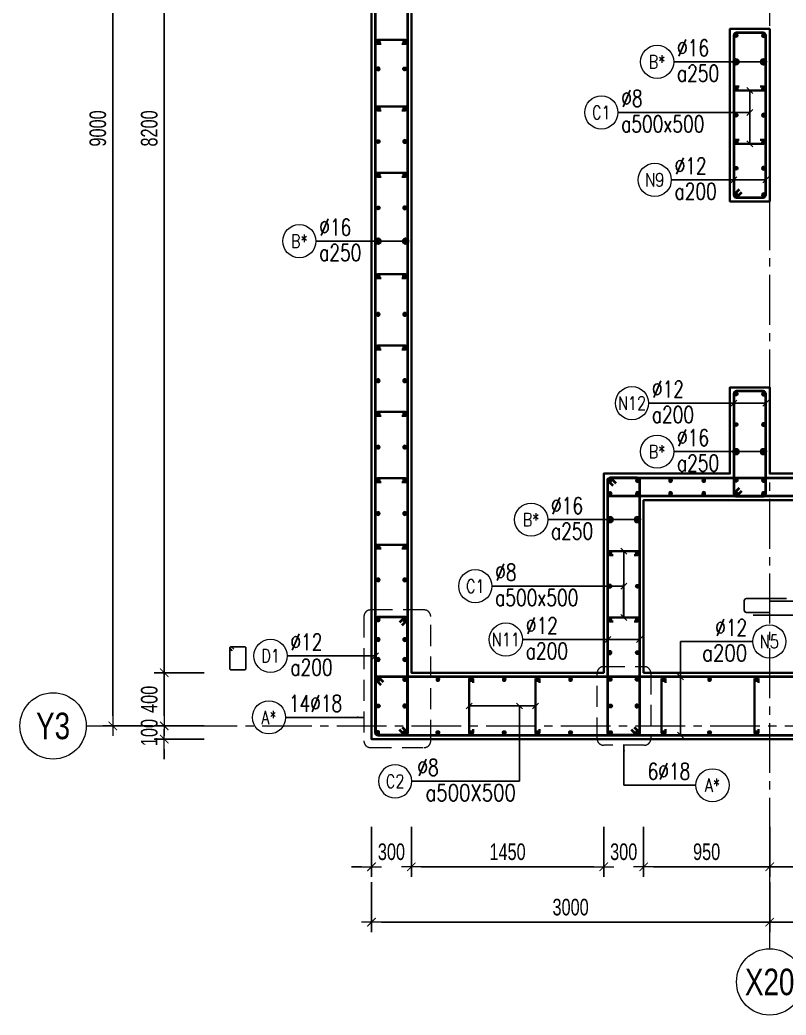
# Model space of a CAD drawing. Header units: millimetres. Extents: x 944027 to 981803, y -83026 to 82675.
# Drawn here: x 944222 to 949995, y 20521 to 28017 of the extents above; entities that cross this region are included whole.
import ezdxf
from ezdxf.enums import TextEntityAlignment as Align

# ---------------------------------------------------------------- set-up
doc = ezdxf.new("R2010")
doc.units = ezdxf.units.MM
doc.header["$MEASUREMENT"] = 0
for name, pattern in [('HIDDEN2', [4.7625, 3.175, -1.5875]), ('HT_Dim Grid$0$CENTER2', [1.125, 0.75, -0.125, 0.125, -0.125]), ('HT_Grid$0$CENTER2', [1.125, 0.75, -0.125, 0.125, -0.125])]:
    doc.linetypes.add(name, pattern=pattern)
doc.layers.get('0').update_dxf_attribs({"lineweight": 20})
doc.layers.get('Defpoints').update_dxf_attribs({"color": 151, "lineweight": 9})
for name, color, linetype, lineweight in [('HT_Dim Grid$0$NDC_S_AXIS', 5, 'HT_Dim Grid$0$CENTER2', 13), ('HT_Dim Grid$0$NDC_S_SYMBOL', 1, 'Continuous', 15), ('HT_Dim Grid$0$NDC_S_TEXT SYMBOL', 7, 'Continuous', 20), ('HT_Grid$0$NDC_S_AXIS', 5, 'HT_Grid$0$CENTER2', 13), ('KC-LEADER', 153, 'Continuous', 18), ('KC-THEP', 6, 'Continuous', 40), ('NDC_S_DIM', 1, 'Continuous', 15), ('NDC_S_HIDDEN', 8, 'HIDDEN2', 13), ('NDC_S_LEADER', 1, 'Continuous', 15), ('NDC_S_REBAR', 4, 'Continuous', 35), ('NDC_S_STIRRUP', 4, 'Continuous', 40), ('NDC_S_VN TEXT', 7, 'Continuous', 20), ('NDC_S_WALL', 6, 'Continuous', 35)]:
    doc.layers.add(name, color=color, linetype=linetype, lineweight=lineweight)
doc.layers.add('Leader', color=6, linetype='Continuous')
doc.layers.add('Ligature', color=1, linetype='Continuous')
doc.styles.add('HT_Dim Grid$0$NDC_ANNO', font='', dxfattribs={"width": 0.8})
doc.styles.add('NDC_ARIAL', font='arial.ttf', dxfattribs={"width": 0.85})
doc.styles.add('NDC_DIM', font='', dxfattribs={"width": 0.75})
doc.styles.add('NDC_EN TXT', font='romans.shx', dxfattribs={"width": 0.8})
doc.styles.get('HT_Dim Grid$0$NDC_ANNO').set_extended_font_data('Dotum')
doc.styles.get('NDC_DIM').set_extended_font_data('Dotum')
doc.dimstyles.new('NDC_1-50', dxfattribs={"dimscale": 50, "dimtxt": 2.5, "dimasz": 1, "dimexe": 1.5, "dimexo": 0, "dimgap": 0.8, "dimtad": 1, "dimdec": 0, "dimdsep": 46, "dimtxsty": 'NDC_ARIAL', "dimblk": 'DIMMARK', "dimcen": 49999.938995, "dimdle": 1.5, "dimclrd": 1, "dimclre": 1, "dimclrt": 3, "dimadec": 0, "dimazin": 0, "dimtfac": 1, "dimtdec": 0, "dimtix": 1, "dimtmove": 2, "dimatfit": 3, "dimfxl": 1, "dimarcsym": 0})
doc.dimstyles.new('NDC_dim_30', dxfattribs={"dimscale": 30, "dimtxt": 2.5, "dimasz": 1.5, "dimexe": 1.5, "dimexo": 2.5, "dimgap": 1, "dimtad": 1, "dimdec": 0, "dimzin": 0, "dimdsep": 46, "dimtxsty": 'NDC_DIM', "dimblk": 'DIMMARK', "dimcen": 0.09, "dimdle": 1.2, "dimclrd": 1, "dimclre": 1, "dimclrt": 3, "dimadec": 0, "dimazin": 0, "dimtfac": 1, "dimtdec": 0, "dimtix": 1, "dimtofl": 0, "dimtmove": 0, "dimatfit": 3, "dimfxl": 6, "dimfxlon": 1, "dimtolj": 1, "dimtzin": 0, "dimarcsym": 0})
doc.dimstyles.new('NDC_dim_50', dxfattribs={"dimscale": 50, "dimtxt": 2.5, "dimasz": 1.5, "dimexe": 1.5, "dimexo": 2.5, "dimgap": 1, "dimtad": 1, "dimdec": 0, "dimzin": 0, "dimdsep": 46, "dimtxsty": 'NDC_DIM', "dimblk": 'DIMMARK', "dimcen": 0.09, "dimdle": 1.2, "dimclrd": 1, "dimclre": 1, "dimclrt": 3, "dimadec": 0, "dimazin": 0, "dimtfac": 1, "dimtdec": 0, "dimtix": 1, "dimtofl": 0, "dimtmove": 0, "dimatfit": 3, "dimfxl": 6, "dimfxlon": 1, "dimtolj": 1, "dimtzin": 0, "dimarcsym": 0})

# ---------------------------------------------------------------- blocks, each defined once
blk = doc.blocks.new('THEP')
at = {"layer": 'KC-LEADER', "color": 6}
blk.add_circle((0, 0), 14, dxfattribs=at)
at = {"layer": 'KC-THEP'}
for p, q in [((-14, 0), (14, 0)), ((9.9, 9.9), (-9.9, -9.9)), ((-9.9, 9.9), (9.9, -9.9)), ((0, 14), (0, -14))]:
    blk.add_line(p, q, dxfattribs=at)
blk = doc.blocks.new('DIMMARK')
at = {"layer": 'NDC_S_DIM', "color": 1}
blk.add_line((-1.5, 0), (1, 0), dxfattribs=at)
at = {"layer": 'NDC_S_DIM', "color": 2, "const_width": 0.1}
blk.add_lwpolyline([(-0.424, -0.424), (0.424, 0.424)], dxfattribs=at)
blk = doc.blocks.new('*U13')
blk.add_circle((-2.5, 0), 2.5)
at = {"layer": 'NDC_S_VN TEXT', "color": 3, "style": 'NDC_EN TXT', "width": 0.75}
blk.add_attdef('DK1', (0.5, 0.85), '', height=2.5, dxfattribs=at)
at = {"layer": 'NDC_S_VN TEXT', "color": 7, "style": 'NDC_EN TXT', "width": 0.8}
blk.add_attdef('SH2', text='', height=2, dxfattribs=at).set_placement((-2.5, 0), align=Align.MIDDLE)
blk = doc.blocks.new('*U11')
blk.add_circle((-2.5, 0), 2.5)
at = {"layer": 'NDC_S_VN TEXT', "color": 3, "style": 'NDC_EN TXT', "width": 0.75}
for tag, p in [('DK1', (0.5, 0.85)), ('KC1', (0.5, -2.97))]:
    blk.add_attdef(tag, p, '', height=2.5, dxfattribs=at)
at = {"layer": 'NDC_S_VN TEXT', "color": 7, "style": 'NDC_EN TXT', "width": 0.8}
blk.add_attdef('SH2', text='', height=2, dxfattribs=at).set_placement((-2.5, 0), align=Align.MIDDLE)
blk = doc.blocks.new('*U223')
at = {"layer": 'KC-THEP', "rotation": 189.6685644363809}
blk.add_blockref('THEP', (-103.5, 0), dxfattribs=at)
at = {"layer": 'KC-THEP', "xscale": -1, "rotation": 170.331435563619}
blk.add_blockref('THEP', (103.5, 0), dxfattribs=at)
blk = doc.blocks.new('*U222')
at = {"layer": 'NDC_S_HIDDEN', "color": 0, "linetype": 'ByBlock', "lineweight": -2, "transparency": 16777216}
for p in [(0, 1200), (0, 1000), (0, 800), (0, 600), (0, 400), (0, 200), (0, 0)]:
    blk.add_blockref('*U223', p, dxfattribs=at)
blk = doc.blocks.new('*U12')
blk.add_circle((-2.5, 0), 2.5)
at = {"layer": 'NDC_S_VN TEXT', "color": 3, "style": 'NDC_EN TXT', "width": 0.75}
for tag, p in [('DK1', (0.5, 0.85)), ('KC1', (0.5, -2.97))]:
    blk.add_attdef(tag, p, '', height=2.5, dxfattribs=at)
at = {"layer": 'NDC_S_VN TEXT', "color": 7, "style": 'NDC_EN TXT', "width": 0.8}
blk.add_attdef('SH2', text='', height=2, dxfattribs=at).set_placement((-2.5, 0), align=Align.MIDDLE)
blk = doc.blocks.new('*U9')
blk.add_circle((2.5, 0), 2.5)
at = {"layer": 'NDC_S_VN TEXT', "color": 3, "style": 'NDC_EN TXT', "width": 0.75}
blk.add_attdef('DK2', text='', height=2.5, dxfattribs=at).set_placement((-0.85, 0.85), align=Align.RIGHT)
at = {"layer": 'NDC_S_VN TEXT', "color": 7, "style": 'NDC_EN TXT', "width": 0.8}
blk.add_attdef('SH3', text='', height=2, dxfattribs=at).set_placement((2.5, 0), align=Align.MIDDLE)
blk = doc.blocks.new('*D255')
at = {"layer": 'Defpoints', "color": 0, "transparency": 16777216}
for p in [(947171.5, 23520.5), (946871.5, 23020.5), (947171.5, 21638.2)]:
    blk.add_point(p, dxfattribs=at)
at = {"layer": 'NDC_S_DIM', "color": 1, "lineweight": -2, "transparency": 16777216}
for p, q in [((946871.5, 21938.2), (946871.5, 21563.2)), ((947171.5, 21938.2), (947171.5, 21563.2)), ((946796.5, 21638.2), (946721.5, 21638.2)), ((947246.5, 21638.2), (947321.5, 21638.2))]:
    blk.add_line(p, q, dxfattribs=at)
at = {"layer": 'NDC_S_DIM', "color": 1, "lineweight": -2, "transparency": 16777216, "xscale": 75, "yscale": 75, "zscale": 75}
blk.add_blockref('DIMMARK', (946871.5, 21638.2), dxfattribs=at)
at = {"layer": 'NDC_S_DIM', "color": 1, "lineweight": -2, "transparency": 16777216, "xscale": 75, "yscale": 75, "zscale": 75, "rotation": 180}
blk.add_blockref('DIMMARK', (947171.5, 21638.2), dxfattribs=at)
at = {"layer": 'NDC_S_DIM', "color": 3, "transparency": 16777216, "insert": (947021.5, 21750.8), "char_height": 125, "attachment_point": 5, "style": 'NDC_DIM'}
blk.add_mtext('\\A1;300', dxfattribs=at)
blk = doc.blocks.new('*D256')
at = {"layer": 'Defpoints', "color": 0, "ltscale": 200, "transparency": 16777216}
for p in [(947171.5, 23520.5), (948621.5, 23520.5), (948621.5, 21638.2)]:
    blk.add_point(p, dxfattribs=at)
at = {"layer": 'NDC_S_DIM', "color": 1, "lineweight": -2, "ltscale": 200, "transparency": 16777216}
for p, q in [((947171.5, 21938.2), (947171.5, 21563.2)), ((948621.5, 21938.2), (948621.5, 21563.2)), ((947246.5, 21638.2), (948546.5, 21638.2))]:
    blk.add_line(p, q, dxfattribs=at)
at = {"layer": 'NDC_S_DIM', "color": 1, "lineweight": -2, "ltscale": 200, "transparency": 16777216, "xscale": 75, "yscale": 75, "zscale": 75, "rotation": 180}
blk.add_blockref('DIMMARK', (947171.5, 21638.2), dxfattribs=at)
at = {"layer": 'NDC_S_DIM', "color": 1, "lineweight": -2, "ltscale": 200, "transparency": 16777216, "xscale": 75, "yscale": 75, "zscale": 75}
blk.add_blockref('DIMMARK', (948621.5, 21638.2), dxfattribs=at)
at = {"layer": 'NDC_S_DIM', "color": 3, "ltscale": 200, "transparency": 16777216, "insert": (947896.5, 21750.8), "char_height": 125, "attachment_point": 5, "style": 'NDC_DIM'}
blk.add_mtext('\\A1;1450', dxfattribs=at)
blk = doc.blocks.new('*D257')
at = {"layer": 'Defpoints', "color": 0, "ltscale": 200, "transparency": 16777216}
for p in [(948621.5, 23520.5), (948921.5, 23520.5), (948921.5, 21638.2)]:
    blk.add_point(p, dxfattribs=at)
at = {"layer": 'NDC_S_DIM', "color": 1, "lineweight": -2, "ltscale": 200, "transparency": 16777216}
for p, q in [((948621.5, 21938.2), (948621.5, 21563.2)), ((948921.5, 21938.2), (948921.5, 21563.2)), ((948546.5, 21638.2), (948471.5, 21638.2)), ((948996.5, 21638.2), (949071.5, 21638.2))]:
    blk.add_line(p, q, dxfattribs=at)
at = {"layer": 'NDC_S_DIM', "color": 1, "lineweight": -2, "ltscale": 200, "transparency": 16777216, "xscale": 75, "yscale": 75, "zscale": 75}
blk.add_blockref('DIMMARK', (948621.5, 21638.2), dxfattribs=at)
at = {"layer": 'NDC_S_DIM', "color": 1, "lineweight": -2, "ltscale": 200, "transparency": 16777216, "xscale": 75, "yscale": 75, "zscale": 75, "rotation": 180}
blk.add_blockref('DIMMARK', (948921.5, 21638.2), dxfattribs=at)
at = {"layer": 'NDC_S_DIM', "color": 3, "ltscale": 200, "transparency": 16777216, "insert": (948771.5, 21750.8), "char_height": 125, "attachment_point": 5, "style": 'NDC_DIM'}
blk.add_mtext('\\A1;300', dxfattribs=at)
blk = doc.blocks.new('*D258')
at = {"layer": 'Defpoints', "color": 0, "ltscale": 200, "transparency": 16777216}
for p in [(948921.5, 23520.5), (949871.5, 22478.7), (949871.5, 21638.2)]:
    blk.add_point(p, dxfattribs=at)
at = {"layer": 'NDC_S_DIM', "color": 1, "lineweight": -2, "ltscale": 200, "transparency": 16777216}
for p, q in [((948921.5, 21938.2), (948921.5, 21563.2)), ((949871.5, 21938.2), (949871.5, 21563.2)), ((948996.5, 21638.2), (949796.5, 21638.2))]:
    blk.add_line(p, q, dxfattribs=at)
at = {"layer": 'NDC_S_DIM', "color": 1, "lineweight": -2, "ltscale": 200, "transparency": 16777216, "xscale": 75, "yscale": 75, "zscale": 75, "rotation": 180}
blk.add_blockref('DIMMARK', (948921.5, 21638.2), dxfattribs=at)
at = {"layer": 'NDC_S_DIM', "color": 1, "lineweight": -2, "ltscale": 200, "transparency": 16777216, "xscale": 75, "yscale": 75, "zscale": 75}
blk.add_blockref('DIMMARK', (949871.5, 21638.2), dxfattribs=at)
at = {"layer": 'NDC_S_DIM', "color": 3, "ltscale": 200, "transparency": 16777216, "insert": (949396.5, 21750.8), "char_height": 125, "attachment_point": 5, "style": 'NDC_DIM'}
blk.add_mtext('\\A1;950', dxfattribs=at)
blk = doc.blocks.new('*D261')
at = {"layer": 'Defpoints', "color": 0, "ltscale": 200, "transparency": 16777216}
for p in [(946871.5, 22761.1), (949871.5, 22478.7), (949871.5, 21221.1)]:
    blk.add_point(p, dxfattribs=at)
at = {"layer": 'NDC_S_DIM', "color": 1, "lineweight": -2, "ltscale": 200, "transparency": 16777216}
for p, q in [((946871.5, 21521.1), (946871.5, 21146.1)), ((949871.5, 21521.1), (949871.5, 21146.1)), ((946946.5, 21221.1), (949796.5, 21221.1))]:
    blk.add_line(p, q, dxfattribs=at)
at = {"layer": 'NDC_S_DIM', "color": 1, "lineweight": -2, "ltscale": 200, "transparency": 16777216, "xscale": 75, "yscale": 75, "zscale": 75, "rotation": 180}
blk.add_blockref('DIMMARK', (946871.5, 21221.1), dxfattribs=at)
at = {"layer": 'NDC_S_DIM', "color": 1, "lineweight": -2, "ltscale": 200, "transparency": 16777216, "xscale": 75, "yscale": 75, "zscale": 75}
blk.add_blockref('DIMMARK', (949871.5, 21221.1), dxfattribs=at)
at = {"layer": 'NDC_S_DIM', "color": 3, "ltscale": 200, "transparency": 16777216, "insert": (948371.5, 21333.7), "char_height": 125, "attachment_point": 5, "style": 'NDC_DIM'}
blk.add_mtext('\\A1;3000', dxfattribs=at)
blk = doc.blocks.new('*D248')
at = {"layer": 'Defpoints', "color": 0, "ltscale": 200, "transparency": 16777216}
for p in [(945309.7, 23099.3), (948179.2, 23099.3), (948179.2, 22699.3)]:
    blk.add_point(p, dxfattribs=at)
at = {"layer": 'NDC_S_DIM', "color": 1, "lineweight": -2, "ltscale": 200, "transparency": 16777216}
for p, q in [((945609.7, 23099.3), (945234.7, 23099.3)), ((945309.7, 22774.3), (945309.7, 23024.3)), ((945609.7, 22699.3), (945234.7, 22699.3))]:
    blk.add_line(p, q, dxfattribs=at)
at = {"layer": 'NDC_S_DIM', "color": 1, "lineweight": -2, "ltscale": 200, "transparency": 16777216, "xscale": 75, "yscale": 75, "zscale": 75}
for p, rotation in [((945309.7, 23099.3), 90), ((945309.7, 22699.3), 270)]:
    blk.add_blockref('DIMMARK', p, dxfattribs=dict(at, rotation=rotation))
at = {"layer": 'NDC_S_DIM', "color": 3, "ltscale": 200, "transparency": 16777216, "insert": (945197.1, 22899.3), "char_height": 125, "attachment_point": 5, "rotation": 90, "style": 'NDC_DIM'}
blk.add_mtext('\\A1;400', dxfattribs=at)
blk = doc.blocks.new('*D249')
at = {"layer": 'Defpoints', "color": 0, "ltscale": 200, "transparency": 16777216}
for p in [(945309.7, 31299.3), (946871.5, 31299.3), (946871.5, 23099.3)]:
    blk.add_point(p, dxfattribs=at)
at = {"layer": 'NDC_S_DIM', "color": 1, "lineweight": -2, "ltscale": 200, "transparency": 16777216}
for p, q in [((945609.7, 31299.3), (945234.7, 31299.3)), ((945309.7, 23174.3), (945309.7, 31224.3)), ((945609.7, 23099.3), (945234.7, 23099.3))]:
    blk.add_line(p, q, dxfattribs=at)
at = {"layer": 'NDC_S_DIM', "color": 1, "lineweight": -2, "ltscale": 200, "transparency": 16777216, "xscale": 75, "yscale": 75, "zscale": 75}
for p, rotation in [((945309.7, 31299.3), 90), ((945309.7, 23099.3), 270)]:
    blk.add_blockref('DIMMARK', p, dxfattribs=dict(at, rotation=rotation))
at = {"layer": 'NDC_S_DIM', "color": 3, "ltscale": 200, "transparency": 16777216, "insert": (945197.1, 27199.3), "char_height": 125, "attachment_point": 5, "rotation": 90, "style": 'NDC_DIM'}
blk.add_mtext('\\A1;8200', dxfattribs=at)
blk = doc.blocks.new('*D251')
at = {"layer": 'Defpoints', "color": 0, "ltscale": 200, "transparency": 16777216}
for p in [(944922.1, 31699.3), (946871.5, 31699.3), (946871.5, 22699.3)]:
    blk.add_point(p, dxfattribs=at)
at = {"layer": 'NDC_S_DIM', "color": 1, "lineweight": -2, "ltscale": 200, "transparency": 16777216}
for p, q in [((945222.1, 31699.3), (944847.1, 31699.3)), ((944922.1, 22774.3), (944922.1, 31624.3)), ((945222.1, 22699.3), (944847.1, 22699.3))]:
    blk.add_line(p, q, dxfattribs=at)
at = {"layer": 'NDC_S_DIM', "color": 1, "lineweight": -2, "ltscale": 200, "transparency": 16777216, "xscale": 75, "yscale": 75, "zscale": 75}
for p, rotation in [((944922.1, 31699.3), 90), ((944922.1, 22699.3), 270)]:
    blk.add_blockref('DIMMARK', p, dxfattribs=dict(at, rotation=rotation))
at = {"layer": 'NDC_S_DIM', "color": 3, "ltscale": 200, "transparency": 16777216, "insert": (944809.5, 27199.3), "char_height": 125, "attachment_point": 5, "rotation": 90, "style": 'NDC_DIM'}
blk.add_mtext('\\A1;9000', dxfattribs=at)
blk = doc.blocks.new('*U21')
at = {"layer": 'HT_Dim Grid$0$NDC_S_SYMBOL'}
blk.add_line((0, 5), (0, 9), dxfattribs=at)
blk.add_circle((0, 0), 5, dxfattribs=at)
at = {"layer": 'HT_Dim Grid$0$NDC_S_TEXT SYMBOL', "color": 7, "style": 'HT_Dim Grid$0$NDC_ANNO', "width": 0.8}
blk.add_attdef('GRID', text='', height=4, dxfattribs=at).set_placement((0, 0), align=Align.MIDDLE)
blk = doc.blocks.new('*U22')
at = {"layer": 'HT_Dim Grid$0$NDC_S_SYMBOL'}
blk.add_line((5, 0), (9, 0), dxfattribs=at)
blk.add_circle((0, 0), 5, dxfattribs=at)
at = {"layer": 'HT_Dim Grid$0$NDC_S_TEXT SYMBOL', "color": 7, "style": 'HT_Dim Grid$0$NDC_ANNO', "width": 0.8}
blk.add_attdef('GRID', text='', height=4, rotation=270, dxfattribs=at).set_placement((0, 0), align=Align.MIDDLE)
blk = doc.blocks.new('*D236')
at = {"layer": 'Defpoints', "color": 0, "ltscale": 200, "transparency": 16777216}
for p in [(948179.2, 22699.3), (945309.7, 22599.3), (946871.5, 22599.3)]:
    blk.add_point(p, dxfattribs=at)
at = {"layer": 'NDC_S_DIM', "color": 1, "lineweight": -2, "ltscale": 200, "transparency": 16777216}
for p, q in [((945309.7, 22774.3), (945309.7, 22849.3)), ((945609.7, 22699.3), (945234.7, 22699.3)), ((945609.7, 22599.3), (945234.7, 22599.3)), ((945309.7, 22524.3), (945309.7, 22449.3))]:
    blk.add_line(p, q, dxfattribs=at)
at = {"layer": 'NDC_S_DIM', "color": 1, "lineweight": -2, "ltscale": 200, "transparency": 16777216, "xscale": 75, "yscale": 75, "zscale": 75}
for p, rotation in [((945309.7, 22699.3), 270), ((945309.7, 22599.3), 90)]:
    blk.add_blockref('DIMMARK', p, dxfattribs=dict(at, rotation=rotation))
at = {"layer": 'NDC_S_DIM', "color": 3, "ltscale": 200, "transparency": 16777216, "insert": (945197.1, 22649.3), "char_height": 125, "attachment_point": 5, "rotation": 90, "style": 'NDC_DIM'}
blk.add_mtext('\\A1;100', dxfattribs=at)
blk = doc.blocks.new('*D240')
at = {"layer": 'Defpoints', "color": 0, "ltscale": 200, "transparency": 16777216}
for p in [(952571.5, 23099.3), (949871.5, 22478.7), (952571.5, 21638.2)]:
    blk.add_point(p, dxfattribs=at)
at = {"layer": 'NDC_S_DIM', "color": 1, "lineweight": -2, "ltscale": 200, "transparency": 16777216}
for p, q in [((949871.5, 21938.2), (949871.5, 21563.2)), ((952571.5, 21938.2), (952571.5, 21563.2)), ((949946.5, 21638.2), (952496.5, 21638.2))]:
    blk.add_line(p, q, dxfattribs=at)
at = {"layer": 'NDC_S_DIM', "color": 1, "lineweight": -2, "ltscale": 200, "transparency": 16777216, "xscale": 75, "yscale": 75, "zscale": 75, "rotation": 180}
blk.add_blockref('DIMMARK', (949871.5, 21638.2), dxfattribs=at)
at = {"layer": 'NDC_S_DIM', "color": 1, "lineweight": -2, "ltscale": 200, "transparency": 16777216, "xscale": 75, "yscale": 75, "zscale": 75}
blk.add_blockref('DIMMARK', (952571.5, 21638.2), dxfattribs=at)
at = {"layer": 'NDC_S_DIM', "color": 3, "ltscale": 200, "transparency": 16777216, "insert": (951221.5, 21750.8), "char_height": 125, "attachment_point": 5, "style": 'NDC_DIM'}
blk.add_mtext('\\A1;2700', dxfattribs=at)
blk = doc.blocks.new('*D241')
at = {"layer": 'Defpoints', "color": 0, "ltscale": 200, "transparency": 16777216}
for p in [(958671.5, 22978.2), (949871.5, 22478.7), (958671.5, 21221.1)]:
    blk.add_point(p, dxfattribs=at)
at = {"layer": 'NDC_S_DIM', "color": 1, "lineweight": -2, "ltscale": 200, "transparency": 16777216}
for p, q in [((949871.5, 21521.1), (949871.5, 21146.1)), ((958671.5, 21521.1), (958671.5, 21146.1)), ((949946.5, 21221.1), (958596.5, 21221.1))]:
    blk.add_line(p, q, dxfattribs=at)
at = {"layer": 'NDC_S_DIM', "color": 1, "lineweight": -2, "ltscale": 200, "transparency": 16777216, "xscale": 75, "yscale": 75, "zscale": 75, "rotation": 180}
blk.add_blockref('DIMMARK', (949871.5, 21221.1), dxfattribs=at)
at = {"layer": 'NDC_S_DIM', "color": 1, "lineweight": -2, "ltscale": 200, "transparency": 16777216, "xscale": 75, "yscale": 75, "zscale": 75}
blk.add_blockref('DIMMARK', (958671.5, 21221.1), dxfattribs=at)
at = {"layer": 'NDC_S_DIM', "color": 3, "ltscale": 200, "transparency": 16777216, "insert": (954271.5, 21333.7), "char_height": 125, "attachment_point": 5, "style": 'NDC_DIM'}
blk.add_mtext('\\A1;8800', dxfattribs=at)
blk = doc.blocks.new('*U10')
blk.add_circle((2.5, 0), 2.5)
at = {"layer": 'NDC_S_VN TEXT', "color": 3, "style": 'NDC_EN TXT'}
for tag, width, p in [('DK2', 0.75, (-0.85, 0.85)), ('KC2', 0.8, (-0.85, -2.97))]:
    blk.add_attdef(tag, text='', height=2.5, dxfattribs=dict(at, width=width)).set_placement(p, align=Align.RIGHT)
at = {"layer": 'NDC_S_VN TEXT', "color": 7, "style": 'NDC_EN TXT', "width": 0.8}
blk.add_attdef('SH3', text='', height=2, dxfattribs=at).set_placement((2.5, 0), align=Align.MIDDLE)
blk = doc.blocks.new('A$C72321851')
at = {"layer": 'Ligature'}
for points in [[(-60.9, -129.3), (-60.9, 170.9, -0.414214), (-43.3, 188.5), (25.8, 188.5, -0.414214), (43.4, 170.9), (43.4, -4.3)], [(-39.7, -4.3), (-39.7, -179.5, 0.414214), (-22.1, -197.1), (47, -197.1, 0.414214), (64.6, -179.5), (64.6, 120.7)]]:
    blk.add_lwpolyline(points, format="xyb", dxfattribs=at)

msp = doc.modelspace()

# ---------------------------------------------------------------- linework, layer by layer
at = {"layer": 'HT_Grid$0$NDC_S_AXIS', "ltscale": 500}
for p, q in [((949871.5, 21221.1), (949871.5, 33376.2)), ((944922.1, 22699.3), (960215.5, 22699.3))]:
    msp.add_line(p, q, dxfattribs=at)
at = {"layer": 'Ligature'}
msp.add_lwpolyline([(945822.6, 23265.4), (945806.7, 23281.3, -0.668179), (945812.4, 23295.3), (945917.1, 23295.3, -0.414214), (945925.2, 23287.1), (945925.2, 23130, -0.414214), (945917.1, 23121.8), (945812.4, 23121.8, -0.414214), (945804.3, 23130), (945804.3, 23287.1, -0.668179), (945818.2, 23292.9), (945834.2, 23276.9)], format="xyb", dxfattribs=at)
at = {"layer": 'NDC_S_HIDDEN', "ltscale": 50}
for points in [[(946864.1, 22536.2), (947267.7, 22536.2, 0.414214), (947317.7, 22586.2), (947317.7, 23522.7, 0.414214), (947267.7, 23572.7), (946864.1, 23572.7, 0.414214), (946814.1, 23522.7), (946814.1, 22586.2, 0.414214)], [(948620.8, 23145.6), (948926.6, 23145.6, -0.414214), (948976.6, 23095.6), (948976.6, 22603.7, -0.414214), (948926.6, 22553.7), (948620.8, 22553.7, -0.414214), (948570.8, 22603.7), (948570.8, 23095.6, -0.414214)]]:
    msp.add_lwpolyline(points, format="xyb", close=True, dxfattribs=at)
at = {"layer": 'NDC_S_REBAR'}
for points in [[(946943, 27835.6), (946918, 27835.6, -1), (946918, 27865.6), (947125.1, 27865.6, -1), (947125.1, 27835.6), (947100.1, 27835.6)], [(949799.4, 27514.3), (949824.4, 27514.3, -1), (949824.4, 27484.3), (949617.4, 27484.3, -1), (949617.4, 27514.3), (949642.4, 27514.3)], [(946943, 27335.6), (946918, 27335.6, -1), (946918, 27365.6), (947125.1, 27365.6, -1), (947125.1, 27335.6), (947100.1, 27335.6)], [(949799.4, 27114.3), (949824.4, 27114.3, -1), (949824.4, 27084.3), (949617.4, 27084.3, -1), (949617.4, 27114.3), (949642.4, 27114.3)], [(946943, 26835.6), (946918, 26835.6, -1), (946918, 26865.6), (947125.1, 26865.6, -1), (947125.1, 26835.6), (947100.1, 26835.6)], [(946943, 26071.2), (946918, 26071.2, -1), (946918, 26101.2), (947125.1, 26101.2, -1), (947125.1, 26071.2), (947100.1, 26071.2)], [(946943, 25534.3), (946918, 25534.3, -1), (946918, 25564.3), (947125, 25564.3, -1), (947125, 25534.3), (947100, 25534.3)], [(946943, 25034.3), (946918, 25034.3, -1), (946918, 25064.3), (947125, 25064.3, -1), (947125, 25034.3), (947100, 25034.3)], [(946943, 24534.3), (946918, 24534.3, -1), (946918, 24564.3), (947125, 24564.3, -1), (947125, 24534.3), (947100, 24534.3)], [(946943, 24034.3), (946918, 24034.3, -1), (946918, 24064.3), (947125, 24064.3, -1), (947125, 24034.3), (947100, 24034.3)], [(948693.1, 23986.2), (948668.1, 23986.2, -1), (948668.1, 24016.2), (948875.1, 24016.2, -1), (948875.1, 23986.2), (948850.1, 23986.2)], [(948693.1, 23486.2), (948668.1, 23486.2, -1), (948668.1, 23516.2), (948875.1, 23516.2, -1), (948875.1, 23486.2), (948850.1, 23486.2)], [(947636.5, 23024.3), (947636.5, 23049.3, 1), (947606.5, 23049.3), (947606.5, 22649.3, 1), (947636.5, 22649.3), (947636.5, 22674.3)], [(948136.5, 23024.3), (948136.5, 23049.3, 1), (948106.5, 23049.3), (948106.5, 22649.3, 1), (948136.5, 22649.3), (948136.5, 22674.3)], [(949086.5, 23024.3), (949086.5, 23049.3, 1), (949056.5, 23049.3), (949056.5, 22649.3, 1), (949086.5, 22649.3), (949086.5, 22674.3)], [(949786.6, 23024.3), (949786.6, 23049.3, 1), (949756.6, 23049.3), (949756.6, 22649.3, 1), (949786.6, 22649.3), (949786.6, 22674.3)]]:
    msp.add_lwpolyline(points, format="xyb", dxfattribs=at)
at = {"layer": 'NDC_S_STIRRUP'}
for points in [[(947101.5, 22689.3), (947141.5, 22649.3, -0.414214), (947121.5, 22629.3), (946921.5, 22629.3, -0.414214), (946901.5, 22649.3), (946901.5, 31749.3, -0.414214), (946921.5, 31769.3), (947121.5, 31769.3, -0.414214), (947141.5, 31749.3), (947141.5, 22649.3, -0.414214), (947121.5, 22629.3), (947081.5, 22669.3)], [(949641.5, 26739.3), (949601.5, 26699.3, 0.414214), (949621.5, 26679.3), (949821.5, 26679.3, 0.414214), (949841.5, 26699.3), (949841.5, 27899.3, 0.414214), (949821.5, 27919.3), (949621.5, 27919.3, 0.414214), (949601.5, 27899.3), (949601.5, 26699.3, 0.414214), (949621.5, 26679.3), (949661.5, 26719.3)], [(949641.5, 24489.3), (949601.5, 24449.3, 0.414214), (949621.5, 24429.3), (949821.5, 24429.3, 0.414214), (949841.5, 24449.3), (949841.5, 25199.3, 0.414214), (949821.5, 25219.3), (949621.5, 25219.3, 0.414214), (949601.5, 25199.3), (949601.5, 24449.3, 0.414214), (949621.5, 24429.3), (949661.5, 24469.3)], [(948851.5, 22689.3), (948891.5, 22649.3, -0.414214), (948871.5, 22629.3), (948671.5, 22629.3, -0.414214), (948651.5, 22649.3), (948651.5, 24549.3, -0.414214), (948671.5, 24569.3), (948871.5, 24569.3, -0.414214), (948891.5, 24549.3), (948891.5, 22649.3, -0.414214), (948871.5, 22629.3), (948831.5, 22669.3)], [(948691.5, 24508.4), (948651.5, 24548.4, -0.414214), (948671.5, 24568.4), (952821.5, 24568.4, -0.414214), (952841.5, 24548.4), (952841.5, 24449.3, -0.414214), (952821.5, 24429.3), (948671.5, 24429.3, -0.414214), (948651.5, 24449.3), (948651.5, 24548.4, -0.414214), (948671.5, 24568.4), (948711.5, 24528.4)], [(947101.6, 23459.3), (947141.6, 23499.3, 0.414214), (947121.6, 23519.3), (946921.6, 23519.3, 0.414214), (946901.6, 23499.3), (946901.5, 22649.3, 0.414214), (946921.5, 22629.3), (947121.5, 22629.3, 0.414214), (947141.5, 22649.3), (947141.6, 23499.3, 0.414214), (947121.6, 23519.3), (947081.6, 23479.3)], [(946961.5, 23029.4), (946921.5, 23069.4, 0.414214), (946901.5, 23049.4), (946901.5, 22649.4, 0.414214), (946921.5, 22629.4), (951551.5, 22629.3, 0.414214), (951571.5, 22649.3), (951571.5, 23049.3, 0.414214), (951551.5, 23069.3), (946921.5, 23069.4, 0.414214), (946901.5, 23049.4), (946941.5, 23009.4)]]:
    msp.add_lwpolyline(points, format="xyb", dxfattribs=at)
at = {"layer": 'NDC_S_WALL', "ltscale": 10}
for points in [[(946871.5, 31799.3), (946871.5, 22599.3), (951601.5, 22599.3), (951601.5, 23099.3), (948921.5, 23099.3), (948921.5, 24399.3), (952571.5, 24399.3), (952571.5, 23099.3), (952401.5, 23099.3), (952401.5, 22599.3), (958671.5, 22599.3)], [(952571.5, 29999.3), (952571.5, 24599.3), (949871.5, 24599.3), (949871.5, 25249.3), (949571.5, 25249.3), (949571.5, 24599.3), (948621.5, 24599.3), (948621.5, 23099.3), (947171.5, 23099.3), (947171.5, 29999.3)]]:
    msp.add_lwpolyline(points, dxfattribs=at)
msp.add_lwpolyline([(949871.5, 27949.3), (949571.5, 27949.3), (949571.5, 26649.3), (949871.5, 26649.3)], close=True, dxfattribs=at)

# ---------------------------------------------------------------- block references
at = {"layer": 'HT_Dim Grid$0$NDC_S_AXIS'}
ref = msp.add_blockref('*U22', (944472.1, 22699.3), dxfattribs=dict(at, xscale=50, yscale=50, zscale=150))
ref.add_attrib('GRID', 'Y3', dxfattribs={"layer": 'HT_Dim Grid$0$NDC_S_TEXT SYMBOL', "color": 7, "height": 200, "style": 'HT_Dim Grid$0$NDC_ANNO', "width": 0.8}).set_placement((944472.1, 22699.3), align=Align.MIDDLE)
at = {"layer": 'HT_Dim Grid$0$NDC_S_AXIS', "xscale": 50, "yscale": 50, "zscale": 50}
msp.add_blockref('*U21', (949871.5, 20771.1), dxfattribs=at).add_auto_attribs({'GRID': 'X20'})
at = {"layer": 'KC-THEP'}
for p, rotation in [((946921.5, 27850.6), 189.6685644363809), ((947121.5, 27647.8), 189.6685644363809), ((946921.5, 27350.6), 189.6685644363809), ((946921.5, 27100.6), 189.6685644363809), ((946921.5, 26850.6), 189.6685644363809), ((946921.5, 26600.6), 189.6685644363809), ((946921.5, 26350.6), 189.6685644363809), ((947121.5, 26086.5), 189.6685644363809), ((949617.4, 25199.3), 189.6685644363809), ((949617.4, 24969.2), 189.6685644363809), ((949617.4, 24763.5), 189.6685644363809), ((948668, 24547.5), 189.6685644363809), ((949617.4, 24548.9), 189.6685644363809), ((948668, 24450), 189.6685644363809), ((949617.4, 24449.3), 189.6685644363809), ((948875, 24251.2), 9.66856443638095), ((948875, 24001.2), 9.66856443638095), ((948875, 23751.2), 9.66856443638095), ((948875, 23501.2), 9.66856443638095), ((948875, 23251.2), 9.66856443638095), ((948668.7, 23049.3), 189.6685644363809), ((948872.3, 23050), 189.6685644363809), ((946921.5, 22849.3), 9.668564436380946), ((946921.5, 22849.3), 9.668564436380946), ((948672.2, 22849.3), 189.6685644363809), ((947121.5, 22649.3), 189.6685644363809), ((947121.5, 22649.3), 189.6685644363809), ((947371.5, 22649.3), 189.6685644363809), ((947371.5, 22649.3), 189.6685644363809), ((947621.5, 22649.3), 189.6685644363809), ((947621.5, 22649.3), 189.6685644363809), ((947871.5, 22649.3), 189.6685644363809), ((947871.5, 22649.3), 189.6685644363809), ((948121.5, 22649.3), 189.6685644363809), ((948121.5, 22649.3), 189.6685644363809), ((948371.5, 22649.3), 189.6685644363809), ((948371.5, 22649.3), 189.6685644363809), ((948672.2, 22649.3), 189.6685644363809), ((948875.8, 22650), 189.6685644363809), ((949071.5, 22649.3), 189.6685644363809), ((949418.8, 22649.3), 189.6685644363809), ((949771.6, 22649.3), 189.6685644363809)]:
    msp.add_blockref('THEP', p, dxfattribs=dict(at, rotation=rotation))
at = {"layer": 'KC-THEP', "xscale": -1}
for p, rotation in [((947121.5, 27850.9), 350.3314355636191), ((946921.5, 27647.5), 350.3314355636191), ((947121.5, 27350.9), 350.3314355636191), ((947121.5, 27100.9), 350.3314355636191), ((947121.5, 26850.9), 350.3314355636191), ((947121.5, 26600.9), 350.3314355636191), ((947121.5, 26350.9), 350.3314355636191), ((946921.5, 26086.2), 350.3314355636191), ((946921.5, 25799.3), 350.3314355636191), ((947121.5, 25799.3), 350.3314355636191), ((946921.5, 25549.3), 350.3314355636191), ((947121.5, 25549.3), 350.3314355636191), ((946921.5, 25299.3), 350.3314355636191), ((947121.5, 25299.3), 350.3314355636191), ((949824.4, 25199.3), 170.331435563619), ((946921.5, 25049.3), 350.3314355636191), ((947121.5, 25049.3), 350.3314355636191), ((949824.4, 24969.2), 170.331435563619), ((946921.5, 24799.3), 350.3314355636191), ((947121.5, 24799.3), 350.3314355636191), ((949824.4, 24763.5), 170.331435563619), ((946921.5, 24549.3), 350.3314355636191), ((947121.5, 24549.3), 350.3314355636191), ((948875, 24547.5), 170.331435563619), ((949125, 24547.5), 170.331435563619), ((949375, 24547.5), 170.331435563619), ((949824.4, 24548.9), 170.331435563619), ((948875, 24450), 170.331435563619), ((949125, 24450), 170.331435563619), ((949375, 24450), 170.331435563619), ((949824.4, 24449.3), 170.331435563619), ((946921.5, 24299.3), 350.3314355636191), ((947121.5, 24299.3), 350.3314355636191), ((948668, 24251.2), 350.3314355636191), ((946921.5, 24049.3), 350.3314355636191), ((947121.5, 24049.3), 350.3314355636191), ((948668, 24001.2), 350.3314355636191), ((946921.5, 23799.3), 350.3314355636191), ((947121.5, 23799.3), 350.3314355636191), ((948668, 23751.2), 350.3314355636191), ((946921.5, 23499.3), 350.3314355636191), ((947121.5, 23499.3), 350.3314355636191), ((948668, 23501.2), 350.3314355636191), ((946921.5, 23349.3), 350.3314355636191), ((947121.5, 23349.3), 350.3314355636191), ((948668, 23251.2), 350.3314355636191), ((946921.5, 23199.3), 350.3314355636191), ((947121.5, 23199.3), 350.3314355636191), ((946921.5, 23049.3), 350.3314355636191), ((946921.5, 23049.3), 350.3314355636191), ((947121.5, 23049.3), 350.3314355636191), ((947121.5, 23049.3), 350.3314355636191), ((947371.5, 23049.3), 350.3314355636191), ((947371.5, 23049.3), 350.3314355636191), ((947621.5, 23049.3), 350.3314355636191), ((947621.5, 23049.3), 350.3314355636191), ((947871.5, 23049.3), 350.3314355636191), ((947871.5, 23049.3), 350.3314355636191), ((948121.5, 23049.3), 350.3314355636191), ((948121.5, 23049.3), 350.3314355636191), ((948371.5, 23049.3), 350.3314355636191), ((948371.5, 23049.3), 350.3314355636191), ((949071.5, 23049.3), 350.3314355636191), ((949418.8, 23049.3), 350.3314355636191), ((949771.6, 23049.3), 350.3314355636191), ((947121.5, 22849.3), 350.3314355636191), ((947121.5, 22849.3), 350.3314355636191), ((948870.8, 22849.3), 170.3314355632554), ((946918, 22649.3), 350.3314355636191), ((946918, 22649.3), 350.3314355636191)]:
    msp.add_blockref('THEP', p, dxfattribs=dict(at, rotation=rotation))
at = {"layer": 'Leader', "xscale": -1, "rotation": 270.0000000000001}
msp.add_blockref('A$C72321851', (949876.5, 23594.2), dxfattribs=at)
at = {"layer": 'NDC_S_HIDDEN'}
msp.add_blockref('*U222', (949720.9, 26699.3), dxfattribs=at)
at = {"layer": 'NDC_S_VN TEXT', "xscale": 50, "yscale": 50, "zscale": 50}
for name, p, values in [('*U11', (949148.4, 27700.8), {'SH2': 'B*', 'DK1': '%%C16', 'KC1': 'a250'}), ('*U12', (948728.2, 27320), {'SH2': 'C1', 'DK1': '%%c8', 'KC1': 'a500x500'}), ('*U11', (949130.3, 26811.7), {'SH2': 'N9', 'DK1': '%%C12', 'KC1': 'a200'}), ('*U11', (946452.6, 26350.6), {'SH2': 'B*', 'DK1': '%%C16', 'KC1': 'a250'}), ('*U11', (948959.1, 25130.3), {'SH2': 'N12', 'DK1': '%%C12', 'KC1': 'a200'}), ('*U11', (949148.4, 24764.9), {'SH2': 'B*', 'DK1': '%%C16', 'KC1': 'a250'}), ('*U11', (948199, 24252.7), {'SH2': 'B*', 'DK1': '%%C16', 'KC1': 'a250'}), ('*U12', (947778.3, 23751.8), {'SH2': 'C1', 'DK1': '%%c8', 'KC1': 'a500x500'}), ('*U11', (948009.1, 23349.5), {'SH2': 'N11', 'DK1': '%%C12', 'KC1': 'a200'}), ('*U10', (949744.1, 23334.6), {'SH3': 'N5', 'DK2': '%%C12', 'KC2': 'a200'}), ('*U11', (946235.5, 23226.4), {'SH2': 'D1', 'DK1': '%%C12', 'KC1': 'a200'}), ('*U13', (946223.7, 22763.5), {'SH2': 'A*', 'DK1': '14%%C18'}), ('*U9', (949315.6, 22252.1), {'SH3': 'A*', 'DK2': '6%%C18'})]:
    msp.add_blockref(name, p, dxfattribs=at).add_auto_attribs(values)
at = {"layer": 'NDC_S_VN TEXT'}
ref = msp.add_blockref('*U10', (947174.2, 22282), dxfattribs=dict(at, xscale=-50, yscale=50, zscale=50))
ref.add_attrib('SH3', 'C2', dxfattribs={"color": 7, "height": 100, "style": 'NDC_EN TXT', "width": 0.8}).set_placement((947049.2, 22282), align=Align.MIDDLE)
ref.add_attrib('DK2', '%%c8', dxfattribs={"color": 3, "height": 125, "style": 'NDC_EN TXT', "width": 0.75}).set_placement((947377.4, 22324.3), align=Align.RIGHT)
ref.add_attrib('KC2', 'a500X500', dxfattribs={"color": 3, "height": 125, "style": 'NDC_EN TXT', "width": 0.8}).set_placement((947959.6, 22133.4), align=Align.RIGHT)

# ---------------------------------------------------------------- dimensions: what is measured, and where the dimension line sits
at = {"layer": 'NDC_S_DIM', "ltscale": 200}
for base, p1, p2, picture, middle in [((944922.1, 31699.3), (946871.5, 22699.3), (946871.5, 31699.3), '*D251', (944809.5, 27199.3)), ((945309.7, 23099.3), (948179.2, 22699.3), (948179.2, 23099.3), '*D248', (945197.1, 22899.3))]:
    dim = msp.add_linear_dim(base=base, p1=p1, p2=p2, angle=90, dimstyle='NDC_dim_50', dxfattribs=at)
    dim.commit()
    dim.dimension.update_dxf_attribs({"geometry": picture, "text_midpoint": middle})
for base, p1, p2, picture, middle in [((945309.7, 31299.3), (946871.5, 23099.3), (946871.5, 31299.3), '*D249', (945197.1, 27199.3)), ((945309.7, 22599.3), (948179.2, 22699.3), (946871.5, 22599.3), '*D236', (945197.1, 22649.3))]:
    dim = msp.add_linear_dim(base=base, p1=p1, p2=p2, angle=90, dimstyle='NDC_dim_50', override={"dimtmove": 1}, dxfattribs=at)
    dim.commit()
    dim.dimension.update_dxf_attribs({"geometry": picture, "text_midpoint": middle})
at = {"layer": 'NDC_S_DIM'}
dim = msp.add_linear_dim(base=(947171.5, 21638.2), p1=(946871.5, 23020.5), p2=(947171.5, 23520.5), dimstyle='NDC_dim_50', dxfattribs=at)
dim.commit()
dim.dimension.update_dxf_attribs({"geometry": '*D255', "text_midpoint": (947021.5, 21750.8)})
at = {"layer": 'NDC_S_DIM', "ltscale": 200}
for base, p1, p2, picture, middle in [((948621.5, 21638.2), (947171.5, 23520.5), (948621.5, 23520.5), '*D256', (947896.5, 21750.8)), ((948921.5, 21638.2), (948621.5, 23520.5), (948921.5, 23520.5), '*D257', (948771.5, 21750.8)), ((949871.5, 21638.2), (948921.5, 23520.5), (949871.5, 22478.7), '*D258', (949396.5, 21750.8)), ((952571.5, 21638.2), (949871.5, 22478.7), (952571.5, 23099.3), '*D240', (951221.5, 21750.8)), ((958671.5, 21221.1), (949871.5, 22478.7), (958671.5, 22978.2), '*D241', (954271.5, 21333.7)), ((949871.5, 21221.1), (946871.5, 22761.1), (949871.5, 22478.7), '*D261', (948371.5, 21333.7))]:
    dim = msp.add_linear_dim(base=base, p1=p1, p2=p2, dimstyle='NDC_dim_50', override={"dimtmove": 1}, dxfattribs=at)
    dim.commit()
    dim.dimension.update_dxf_attribs({"geometry": picture, "text_midpoint": middle})

# ---------------------------------------------------------------- leaders
at = {"layer": 'NDC_S_LEADER'}
for points, override in [([(949824.4, 27700.8), (949148.4, 27700.8)], {"dimtad": 0, "dimldrblk": 'Origin'}), ([(949617.4, 27700.8), (949148.4, 27700.8)], {"dimtad": 0, "dimldrblk": 'Origin'}), ([(949721.5, 27484.3), (949720.9, 27084.3)], {"dimtad": 0, "dimldrblk": 'Oblique'}), ([(949721.5, 27084.3), (949721.5, 27484.3)], {"dimtad": 0, "dimldrblk": 'Oblique'}), ([(949721.5, 27320), (948728.2, 27320)], {"dimtad": 0, "dimldrblk": 'Oblique'}), ([(949841.5, 26811.5), (949130.3, 26811.5)], {"dimtad": 0, "dimldrblk": 'Oblique'}), ([(949601.5, 26811.5), (949130.3, 26811.5)], {"dimtad": 0, "dimldrblk": 'Oblique'}), ([(947128.5, 26350.6), (946452.6, 26350.6)], {"dimtad": 0, "dimldrblk": 'Origin'}), ([(946921.5, 26350.6), (946452.6, 26350.6)], {"dimtad": 0, "dimldrblk": 'Origin'}), ([(949841.5, 25130.1), (948959.1, 25130.1)], {"dimtad": 0, "dimldrblk": 'Oblique'}), ([(949601.5, 25130.1), (948959.1, 25130.1)], {"dimtad": 0, "dimldrblk": 'Oblique'}), ([(949824.4, 24764.9), (949148.4, 24764.9)], {"dimtad": 0, "dimldrblk": 'Origin'}), ([(949617.4, 24764.9), (949148.4, 24764.9)], {"dimtad": 0, "dimldrblk": 'Origin'}), ([(948875, 24252.7), (948199, 24252.7)], {"dimtad": 0, "dimldrblk": 'Origin'}), ([(948668, 24252.7), (948199, 24252.7)], {"dimtad": 0, "dimldrblk": 'Origin'}), ([(948771.6, 23516.2), (948771.6, 24016.2)], {"dimtad": 0, "dimldrblk": 'Oblique'}), ([(948771.6, 24016.2), (948771, 23516.2)], {"dimtad": 0, "dimldrblk": 'Oblique'}), ([(948771.6, 23751.8), (947778.3, 23751.8)], {"dimtad": 0, "dimldrblk": 'Oblique'}), ([(948891.5, 23349.3), (948009.1, 23349.3)], {"dimtad": 0, "dimldrblk": 'Oblique'}), ([(948651.5, 23349.3), (948009.1, 23349.3)], {"dimtad": 0, "dimldrblk": 'Oblique'}), ([(949199.4, 22629.3), (949199.4, 23334.4), (949744.1, 23334.4)], {"dimtad": 0, "dimldrblk": 'Oblique'}), ([(949199.4, 23069.3), (949199.4, 23334.4), (949744.1, 23334.4)], {"dimtad": 0, "dimldrblk": 'Oblique'}), ([(946901.5, 23226.4), (946233.5, 23226.4)], {"dimtad": 0, "dimldrblk": 'Oblique'}), ([(947987.1, 22849.3), (947987.1, 22282), (947174.2, 22282)], {"dimtad": 0, "dimldrblk": 'Oblique'}), ([(947606.5, 22849.3), (948106.5, 22849.3)], {"dimtad": 0, "dimldrblk": 'Oblique'}), ([(948106.5, 22849.3), (947606.5, 22849.3)], {"dimtad": 0, "dimldrblk": 'Oblique'}), ([(948773.7, 22553.7), (948773.7, 22252.1), (949315.6, 22252.1)], {"dimtad": 0})]:
    msp.add_leader(points, dimstyle='NDC_dim_30', override=override, dxfattribs=at)
msp.add_leader([(946811.9, 22763.5), (946223.7, 22763.5)], dimstyle='NDC_1-50', dxfattribs=at)

doc.saveas('drawing.dxf')
